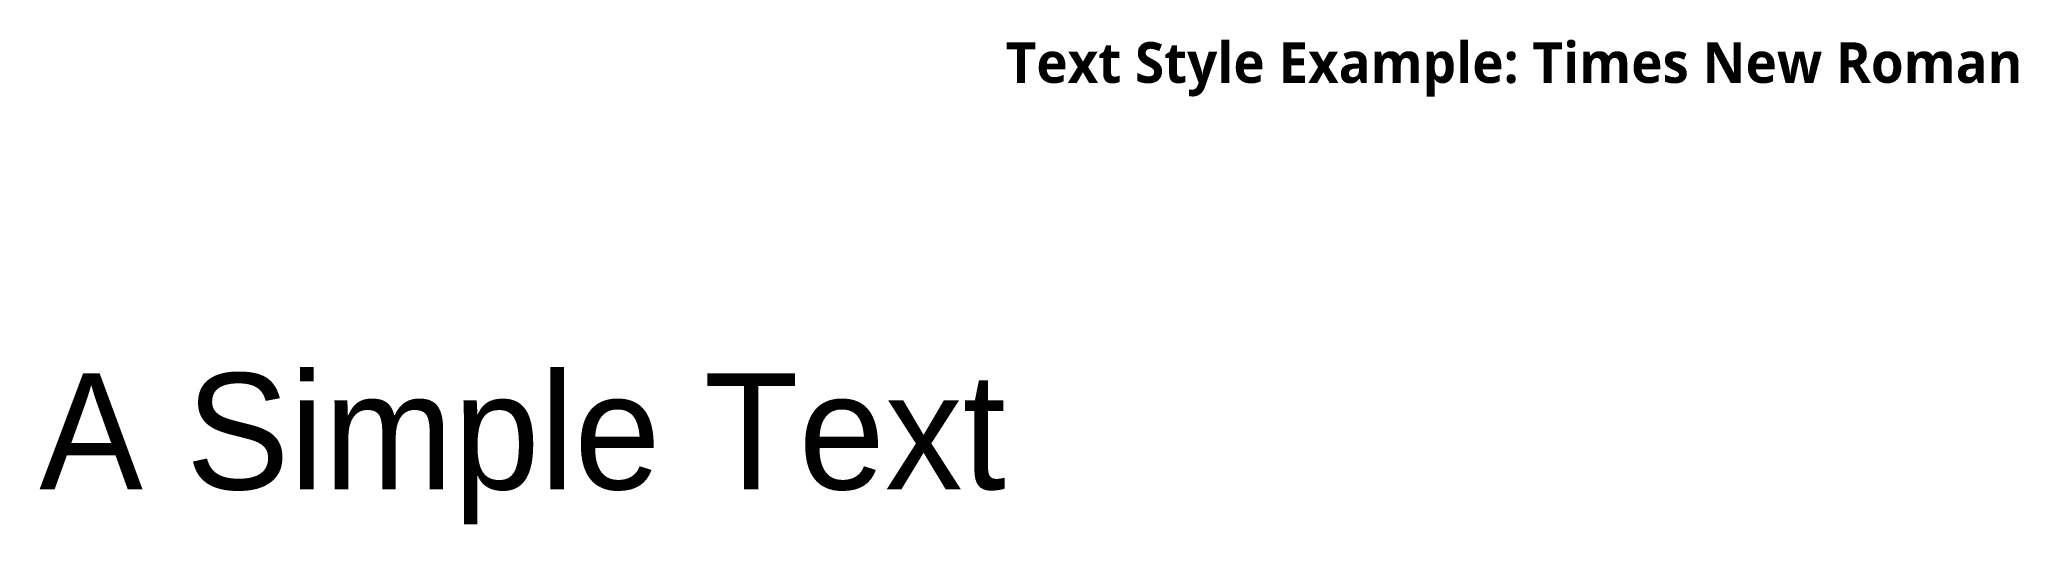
# Model space of a CAD drawing. Extents: x -6.3 to 10.7, y 2.2 to 6.4.
import ezdxf
from ezdxf.enums import TextEntityAlignment as Align

# ---------------------------------------------------------------- set-up
doc = ezdxf.new("R2010")
doc.units = 0
doc.layers.get('0').update_dxf_attribs({"linetype": 'CONTINUOUS'})
doc.styles.add('custom', font='Noto Sans Mono CJK KR Bold.ttf', dxfattribs={"width": 0.8})

msp = doc.modelspace()

# ---------------------------------------------------------------- texts
at = {"style": 'custom'}
msp.add_text('Text Style Example: Times New Roman', height=0.35, dxfattribs=at).set_placement((2, 6))
msp.add_text('A Simple Text', height=1).set_placement((2, 3), align=Align.MIDDLE_RIGHT)

doc.saveas('drawing.dxf')
